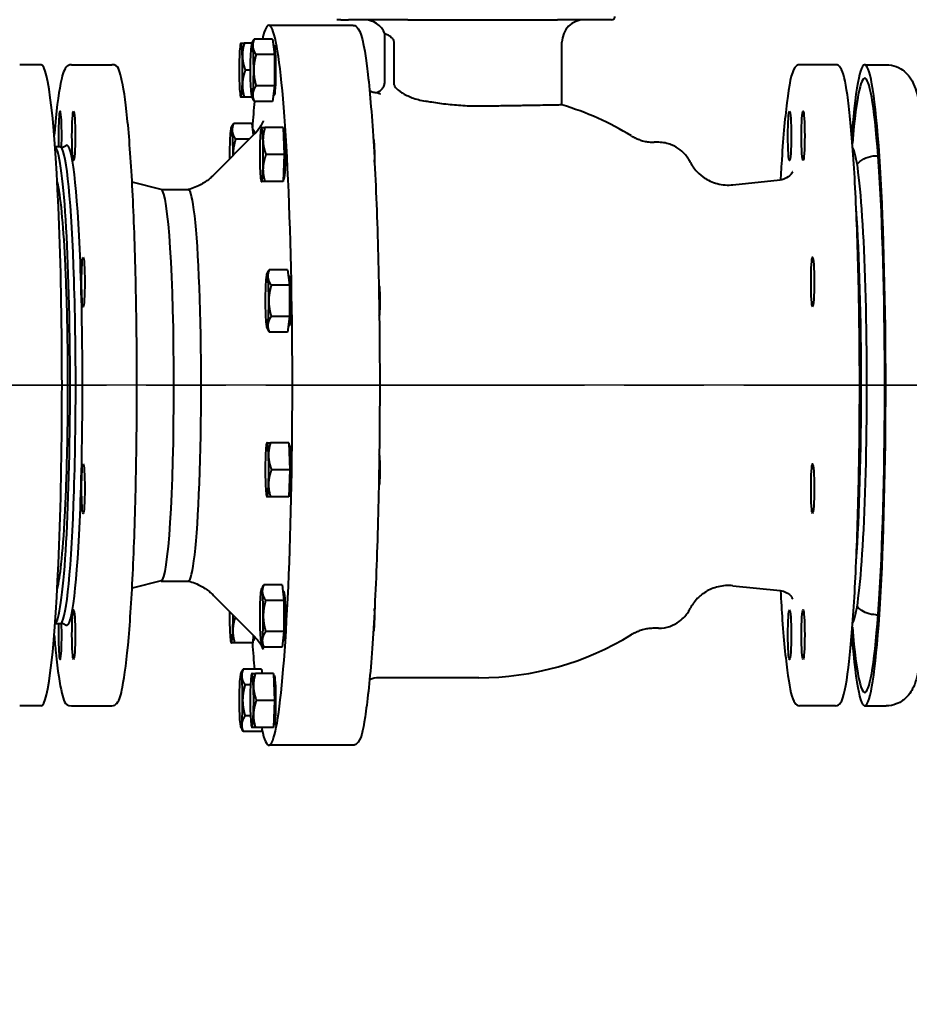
# Model space of a CAD drawing. Header units: millimetres. Extents: x 0 to 14850, y -38768 to 10500.
# Drawn here: x 1994.9 to 2390.4, y 8218.8 to 8656.9 of the extents above; entities that cross this region are included whole.
import ezdxf

# ---------------------------------------------------------------- set-up
doc = ezdxf.new("R2010")
doc.units = ezdxf.units.MM
doc.header["$LTSCALE"] = 25
doc.linetypes.add('CHAIN', pattern=[0.3543, 0.2362, -0.0295, 0.0591, -0.0295])
for name, color, linetype, lineweight in [('Centerline', 7, 'Continuous', 18), ('Dimension', 7, 'Continuous', 18), ('Visible', 7, 'Continuous', 25)]:
    doc.layers.add(name, color=color, linetype=linetype, lineweight=lineweight)
doc.styles.add('Title', font='arial.ttf')
doc.dimstyles.new('Default - Method 2b', dxfattribs={"dimscale": 25, "dimtxt": 3, "dimasz": 2.5, "dimexe": 3, "dimexo": 0.5, "dimgap": 0.7, "dimtad": 0, "dimtoh": 1, "dimdec": 1, "dimrnd": 1e-08, "dimtxsty": 'Title', "dimcen": 0.09, "dimdle": 10, "dimclrd": 256, "dimclre": 256, "dimclrt": 7, "dimadec": 0, "dimazin": 2, "dimtfac": 0.833333, "dimtdec": 1, "dimtmove": 0, "dimatfit": 3, "dimfxl": 1, "dimtolj": 1, "dimlwd": -1, "dimlwe": -1, "dimarcsym": 0})

# ---------------------------------------------------------------- blocks, each defined once
blk = doc.blocks.new('*D51')
at = {"layer": 'Defpoints', "color": 0, "transparency": 16777216}
for p in [(2775.74, 8574.43), (1707.69, 8231.93), (1707.69, 8048.98)]:
    blk.add_point(p, dxfattribs=at)
at = {"layer": 'Dimension', "transparency": 16777216}
for p, q in [((2775.74, 8561.93), (2775.74, 7973.98)), ((1707.69, 8219.43), (1707.69, 7973.98)), ((2713.24, 8048.98), (1770.19, 8048.98))]:
    blk.add_line(p, q, dxfattribs=at)
for points in [[(1770.19, 8059.39), (1770.19, 8038.56), (1707.69, 8048.98)], [(2713.24, 8059.39), (2713.24, 8038.56), (2775.74, 8048.98)]]:
    blk.add_solid(points, dxfattribs=at)
at = {"layer": 'Dimension', "color": 7, "transparency": 16777216, "insert": (1848.58, 8066.48), "char_height": 75, "attachment_point": 7, "style": 'Title'}
blk.add_mtext('\\A1;1068', dxfattribs=at)
blk = doc.blocks.new('*D69')
at = {"layer": 'Defpoints', "color": 0, "transparency": 16777216}
for p in [(2752.51, 8919.6), (1929.38, 8828.92), (1254.28, 8494.43), (3177.67, 8494.43)]:
    blk.add_point(p, dxfattribs=at)
at = {"layer": 'Dimension', "transparency": 16777216}
blk.add_arc((3177.67, 8494.43), 1292.33, 137.77074, 177.22878, dxfattribs=at)
for points in [[(2213.21, 9370.19), (2228.29, 9355.82), (2263.86, 9408.26)], [(1897.26, 8556.66), (1876.44, 8557.17), (1885.34, 8494.43)]]:
    blk.add_solid(points, dxfattribs=at)
at = {"layer": 'Dimension', "color": 7, "transparency": 16777216, "insert": (1878.85, 9136.91), "char_height": 75, "attachment_point": 7, "style": 'Title'}
blk.add_mtext('\\A1;45°', dxfattribs=at)
blk = doc.blocks.new('*D72')
at = {"layer": 'Defpoints', "color": 0, "transparency": 16777216}
for p in [(707.69, 9964.43), (1707.69, 9964.43), (2856.23, 8494.43)]:
    blk.add_point(p, dxfattribs=at)
at = {"layer": 'Dimension', "transparency": 16777216}
for p, q in [((1695.19, 9964.43), (632.69, 9964.43)), ((707.69, 9901.93), (707.69, 9355.26)), ((707.69, 8556.93), (707.69, 9103.6)), ((2843.73, 8494.43), (632.69, 8494.43))]:
    blk.add_line(p, q, dxfattribs=at)
for points in [[(697.28, 9901.93), (718.11, 9901.93), (707.69, 9964.43)], [(697.28, 8556.93), (718.11, 8556.93), (707.69, 8494.43)]]:
    blk.add_solid(points, dxfattribs=at)
at = {"layer": 'Dimension', "color": 7, "transparency": 16777216, "insert": (745.99, 9121.1), "char_height": 75, "attachment_point": 7, "rotation": 90, "style": 'Title'}
blk.add_mtext('\\A1;1470', dxfattribs=at)

msp = doc.modelspace()

# ---------------------------------------------------------------- linework, layer by layer
at = {"layer": 'Centerline', "linetype": 'CHAIN', "ltscale": 23.990969}
msp.add_line((1254.28, 8494.43), (2695.22, 8494.43), dxfattribs=at)
at = {"layer": 'Visible'}
for p, q in [((2137.61, 8656.93), (2135.86, 8656.93)), ((2137.61, 8656.93), (2141.1, 8656.93)), ((2167.45, 8656.93), (2141.1, 8656.93)), ((2167.45, 8656.93), (2233.93, 8656.93)), ((2258.03, 8656.93), (2233.93, 8656.93)), ((2143.06, 8654.43), (2105.64, 8654.43)), ((2107.3, 8648.35), (2099.19, 8648.35)), ((2107.3, 8648.35), (2108.08, 8641.42)), ((2157.22, 8629.42), (2157.22, 8650.69)), ((2093.12, 8646.41), (2093.16, 8646.49)), ((2098.07, 8646.49), (2094.73, 8646.49)), ((2098.03, 8646.41), (2098.64, 8647.49)), ((2107.62, 8645.49), (2108.1, 8645.49)), ((2161.16, 8646.93), (2161.16, 8628.56)), ((2235.94, 8619.05), (2235.94, 8646.93)), ((2108.08, 8641.42), (2099.97, 8641.42)), ((2108.08, 8641.42), (2108.08, 8627.56)), ((2004.36, 8636.93), (1994.88, 8636.93)), ((2017.83, 8636.93), (2035.79, 8636.93)), ((2357.6, 8636.93), (2341.63, 8636.93)), ((2370.57, 8636.93), (2380.05, 8636.93)), ((2097.33, 8634.49), (2095.18, 8634.49)), ((2108.08, 8627.56), (2099.97, 8627.56)), ((2108.08, 8627.56), (2107.3, 8620.63)), ((2093.12, 8622.57), (2093.16, 8622.49)), ((2098.07, 8622.49), (2094.73, 8622.49)), ((2098.03, 8622.57), (2098.64, 8621.49)), ((2107.62, 8623.49), (2108.1, 8623.49)), ((2107.3, 8620.63), (2099.19, 8620.63)), ((2088.87, 8608.88), (2089.48, 8609.96)), ((2098.14, 8610.82), (2090.02, 8610.82)), ((2098.14, 8610.82), (2098.73, 8605.58)), ((2102.28, 8608.88), (2102.32, 8608.96)), ((2112, 8608.96), (2103.89, 8608.96)), ((2112, 8608.96), (2112.46, 8596.96)), ((2081.03, 8587.81), (2099.32, 8606.17)), ((2098.46, 8607.96), (2098.93, 8607.96)), ((2112.04, 8607.96), (2112.35, 8607.96)), ((2012.84, 8600.43), (2010.59, 8600.43)), ((2013.53, 8599.91), (2015.57, 8601.09)), ((2097.05, 8603.89), (2090.81, 8603.89)), ((2152.29, 8603.72), (2152.06, 8603.96)), ((2278.93, 8602.43), (2276.98, 8602.43)), ((2112.46, 8596.96), (2104.34, 8596.96)), ((2112.46, 8596.96), (2112, 8584.96)), ((2375.56, 8596.43), (2376.51, 8596.43)), ((2057.84, 8581.42), (2044.84, 8584.68)), ((2102.28, 8585.04), (2102.32, 8584.96)), ((2112, 8584.96), (2103.89, 8584.96)), ((2112.04, 8585.96), (2112.35, 8585.96)), ((2311.99, 8583.53), (2332.93, 8585.69)), ((2057.79, 8581.43), (2069.84, 8581.43)), ((2104.73, 8543.88), (2105.35, 8544.96)), ((2114, 8545.82), (2105.89, 8545.82)), ((2114, 8545.82), (2114.79, 8538.89)), ((2114.33, 8542.96), (2114.8, 8542.96)), ((2114.79, 8538.89), (2106.68, 8538.89)), ((2114.79, 8538.89), (2114.79, 8525.03)), ((2154.75, 8538.72), (2154.51, 8538.95)), ((2114.79, 8525.03), (2106.68, 8525.03)), ((2114.79, 8525.03), (2114, 8518.1)), ((2114.33, 8520.96), (2114.8, 8520.96)), ((2154.75, 8525.2), (2154.73, 8525.19)), ((2104.73, 8520.04), (2105.35, 8518.96)), ((2114, 8518.1), (2105.89, 8518.1)), ((2104.73, 8468.83), (2104.78, 8468.9)), ((2114.46, 8468.9), (2106.35, 8468.9)), ((2114.46, 8468.9), (2114.91, 8456.9)), ((2114.49, 8467.9), (2114.8, 8467.9)), ((2154.75, 8463.66), (2154.73, 8463.68)), ((2114.91, 8456.9), (2106.8, 8456.9)), ((2114.91, 8456.9), (2114.46, 8444.9)), ((2154.75, 8450.14), (2154.51, 8449.91)), ((2104.73, 8444.98), (2104.78, 8444.9)), ((2114.46, 8444.9), (2106.35, 8444.9)), ((2114.49, 8445.9), (2114.8, 8445.9)), ((2057.84, 8407.44), (2044.84, 8404.19)), ((2057.79, 8407.43), (2069.84, 8407.43)), ((2102.28, 8403.82), (2102.9, 8404.9)), ((2111.55, 8405.76), (2103.44, 8405.76)), ((2111.55, 8405.76), (2112.33, 8398.83)), ((2111.87, 8402.9), (2112.35, 8402.9)), ((2311.99, 8405.33), (2332.93, 8403.17)), ((2081.03, 8401.06), (2099.32, 8382.7)), ((2112.33, 8398.83), (2104.22, 8398.83)), ((2112.33, 8398.83), (2112.33, 8384.97)), ((2375.56, 8392.43), (2376.51, 8392.43)), ((2012.84, 8388.43), (2010.59, 8388.43)), ((2013.53, 8388.96), (2015.57, 8387.78)), ((2152.29, 8385.14), (2152.06, 8384.91)), ((2278.93, 8386.43), (2276.98, 8386.43)), ((2098.72, 8383.3), (2098.59, 8379.9)), ((2098.63, 8380.9), (2098.93, 8380.9)), ((2112.33, 8384.97), (2104.22, 8384.97)), ((2112.33, 8384.97), (2111.55, 8378.05)), ((2111.87, 8380.9), (2112.35, 8380.9)), ((2088.87, 8379.98), (2088.91, 8379.9)), ((2098.59, 8379.9), (2090.48, 8379.9)), ((2102.28, 8379.98), (2102.9, 8378.9)), ((2111.55, 8378.05), (2103.44, 8378.05)), ((2102.39, 8368.23), (2094.28, 8368.23)), ((2102.39, 8368.23), (2102.6, 8366.37)), ((2093.12, 8366.3), (2093.73, 8367.37)), ((2098.03, 8366.3), (2098.07, 8366.37)), ((2107.75, 8366.37), (2099.64, 8366.37)), ((2107.75, 8366.37), (2108.2, 8354.37)), ((2107.79, 8365.37), (2108.1, 8365.37)), ((2198.94, 8364.43), (2154.54, 8364.43)), ((2097.48, 8361.3), (2095.06, 8361.3)), ((2108.2, 8354.37), (2100.09, 8354.37)), ((2108.2, 8354.37), (2107.75, 8342.37)), ((2004.36, 8351.93), (1994.88, 8351.93)), ((2017.83, 8351.93), (2035.79, 8351.93)), ((2357.6, 8351.93), (2341.63, 8351.93)), ((2370.57, 8351.93), (2380.05, 8351.93)), ((2097.48, 8347.44), (2095.06, 8347.44)), ((2093.12, 8342.45), (2093.73, 8341.37)), ((2098.03, 8342.45), (2098.07, 8342.37)), ((2107.75, 8342.37), (2099.64, 8342.37)), ((2102.6, 8342.37), (2102.39, 8340.52)), ((2107.79, 8343.37), (2108.1, 8343.37)), ((2102.39, 8340.52), (2094.28, 8340.52)), ((2143.06, 8334.43), (2105.64, 8334.43))]:
    msp.add_line(p, q, dxfattribs=at)
for centre, radius, start, end in [((2147.94, 8646.93), 10, 22.0146, 90), ((2245.94, 8646.93), 10, 90, 180), ((2258.03, 8658.43), 1.5, 270, 0), ((2198.94, 8494.43), 130, 58.5009, 73.4622), ((2198.94, 8494.43), 130, 270, 301.4991)]:
    msp.add_arc(centre, radius, start, end, dxfattribs=at)
for centre, major_axis, start_param, end_param in [((2105.64, 8494.43), (0, -160), 5.980584, 9.701439), ((2370.57, 8494.43), (0, 142.5), 2.468271, 6.956507), ((2093.21, 8634.49), (0, 12), 0, 1.047198), ((2093.21, 8634.49), (0, 12), 5.235988, 6.283185), ((2098.12, 8634.49), (0, -12), 3.665191, 4.712389), ((2098.12, 8634.49), (0, 12), 5.759587, 6.806784), ((2098.12, 8634.49), (0, 12), 4.712389, 5.759587), ((2108.1, 8634.49), (0, 11), 3.141593, 6.283185), ((2370.57, 8494.43), (0, 136.5), 2.477853, 6.946925), ((2093.21, 8634.49), (0, -12), 4.18879, 5.235988), ((2093.21, 8634.49), (0, 12), 4.18879, 5.235988), ((2004.36, 8494.43), (0, -142.5), 0, 3.141593), ((2098.12, 8634.49), (0, -12), 4.712389, 5.759587), ((2098.12, 8634.49), (0, 12), 3.665191, 4.712389), ((2093.21, 8634.49), (0, -12), 5.235988, 6.283185), ((2093.21, 8634.49), (0, -12), 0, 1.047198), ((2098.12, 8634.49), (0, -12), 5.759587, 6.806784), ((2105.64, 8494.43), (0, -160), 3.803587, 3.913929), ((2012.83, 8605.3), (0, 11), 4.210615, 8.312168), ((2088.95, 8596.96), (0, 12), 5.759587, 6.806784), ((2102.37, 8596.96), (0, 12), 0, 1.047198), ((2102.37, 8596.96), (0, 12), 5.235988, 6.283185), ((2088.95, 8596.96), (0, -12), 3.665191, 4.712389), ((2088.95, 8596.96), (0, 12), 4.712389, 5.759587), ((2098.93, 8596.96), (0, 11), 5.705826, 6.283185), ((2112.35, 8596.96), (0, 11), 3.141593, 6.283185), ((2010.35, 8494.43), (0, -106), 0.035727, 3.105865), ((2012.84, 8494.43), (0, -106), 0, 3.141593), ((2015.83, 8494.43), (0, -106.73), 6.245328, 9.462635), ((2102.37, 8596.96), (0, -12), 4.18879, 5.235988), ((2102.37, 8596.96), (0, 12), 4.18879, 5.235988), ((2152.26, 8596.96), (0, 6.77), 4.20041, 6.217589), ((2364.58, 8494.43), (0, 106), 3.233177, 6.191601), ((2088.95, 8596.96), (0, -12), 4.712389, 4.877869), ((2088.95, 8596.96), (0, 12), 4.678112, 4.712389), ((2102.37, 8596.96), (0, -12), 5.235988, 6.283185), ((2102.37, 8596.96), (0, -12), 0, 1.047198), ((2057.74, 8494.43), (0, 87), 3.157982, 6.266796), ((2069.84, 8494.43), (0, -87), 0, 3.141593), ((2362.09, 8494.43), (0, -106), 0.743565, 2.398028), ((2362.09, 8494.43), (0, 105), 3.924418, 5.50036), ((2104.82, 8531.96), (0, 12), 5.759587, 6.806784), ((2114.8, 8531.96), (0, 11), 3.141593, 6.283185), ((2104.82, 8531.96), (0, -12), 3.665191, 4.712389), ((2104.82, 8531.96), (0, 12), 4.712389, 5.759587), ((2154.72, 8531.96), (0, -6.77), 0.065596, 3.075996), ((2104.82, 8531.96), (0, -12), 4.712389, 5.759587), ((2104.82, 8531.96), (0, 12), 3.665191, 4.712389), ((2104.82, 8531.96), (0, -12), 5.759587, 6.806784), ((2104.82, 8456.9), (0, 12), 0, 1.047198), ((2104.82, 8456.9), (0, 12), 5.235988, 6.283185), ((2114.8, 8456.9), (0, 11), 3.141593, 6.283185), ((2104.82, 8456.9), (0, -12), 4.18879, 5.235988), ((2104.82, 8456.9), (0, 12), 4.18879, 5.235988), ((2154.72, 8456.9), (0, -6.77), 0.065596, 3.075996), ((2104.82, 8456.9), (0, -12), 5.235988, 6.283185), ((2104.82, 8456.9), (0, -12), 0, 1.047198), ((2102.37, 8391.9), (0, 12), 5.759587, 6.806784), ((2112.35, 8391.9), (0, 11), 3.141593, 6.283185), ((2102.37, 8391.9), (0, -12), 3.665191, 4.712389), ((2102.37, 8391.9), (0, 12), 4.712389, 5.759587), ((2088.95, 8391.9), (0, -12), 4.546909, 5.235988), ((2152.26, 8391.9), (0, -6.77), 0.065596, 2.082775), ((2088.95, 8391.9), (0, 12), 4.18879, 4.746666), ((2102.37, 8391.9), (0, -12), 4.712389, 5.759587), ((2102.37, 8391.9), (0, 12), 3.665191, 4.712389), ((2012.83, 8383.57), (0, -11), 4.254203, 8.355756), ((2088.95, 8391.9), (0, -12), 5.235988, 6.283185), ((2088.95, 8391.9), (0, -12), 0, 1.047198), ((2098.93, 8391.9), (0, -11), 0, 0.57736), ((2102.37, 8391.9), (0, -12), 5.759587, 6.806784), ((2105.64, 8494.43), (0, -160), 5.51018, 5.621191), ((2093.21, 8354.37), (0, -12), 3.665191, 4.712389), ((2093.21, 8354.37), (0, 12), 5.759587, 6.806784), ((2093.21, 8354.37), (0, 12), 4.712389, 5.759587), ((2098.12, 8354.37), (0, 12), 0, 1.047198), ((2098.12, 8354.37), (0, 12), 5.235988, 6.283185), ((2108.1, 8354.37), (0, 11), 3.141593, 6.283185), ((2098.12, 8354.37), (0, -12), 4.18879, 5.235988), ((2098.12, 8354.37), (0, 12), 4.18879, 5.235988), ((2093.21, 8354.37), (0, -12), 4.712389, 5.759587), ((2093.21, 8354.37), (0, 12), 3.665191, 4.712389), ((2098.12, 8354.37), (0, -12), 5.235988, 6.283185), ((2098.12, 8354.37), (0, -12), 0, 1.047198), ((2093.21, 8354.37), (0, -12), 5.759587, 6.806784)]:
    msp.add_ellipse(centre, major_axis=major_axis, ratio=0.065414, start_param=start_param, end_param=end_param, dxfattribs=at)
for centre, major_axis in [((2018.84, 8605.3), (0, 11)), ((2337.13, 8605.3), (0, 11)), ((2343.14, 8605.3), (0, -11)), ((2023.09, 8540.35), (0, 11)), ((2347.39, 8540.35), (0, -11)), ((2023.09, 8448.51), (0, 11)), ((2347.39, 8448.51), (0, -11)), ((2018.84, 8383.57), (0, -11)), ((2337.13, 8383.57), (0, 11)), ((2343.14, 8383.57), (0, -11))]:
    msp.add_ellipse(centre, major_axis=major_axis, ratio=0.065414, dxfattribs=at)
for points, knots in [([(2143.06, 8654.43), (2144.19, 8654.43), (2144.9, 8653.66), (2147.3, 8649.92), (2148.41, 8643.35), (2150.63, 8624.09), (2151.52, 8613.25), (2153.01, 8587.95), (2153.62, 8573.51), (2154.5, 8542.45), (2154.78, 8525.85), (2154.99, 8492.13), (2154.91, 8475.02), (2154.41, 8442.04), (2153.98, 8426.17), (2152.83, 8397.26), (2152.1, 8384.23), (2150.4, 8362.3), (2149.44, 8353.42), (2147.33, 8340.55), (2146.85, 8336.89), (2144.2, 8334.7), (2143.66, 8334.43), (2143.06, 8334.43)], [1.570796, 1.570796, 1.570796, 1.570796, 1.6724, 1.6724, 2.085928, 2.085928, 2.408725, 2.408725, 2.729412, 2.729412, 3.049709, 3.049709, 3.36991, 3.36991, 3.690135, 3.690135, 4.010536, 4.010536, 4.331676, 4.331676, 4.658385, 4.658385, 4.712389, 4.712389, 4.712389, 4.712389]), ([(2157.22, 8650.69), (2157.22, 8650.72), (2157.24, 8650.74), (2157.42, 8650.72), (2157.66, 8650.64), (2158.39, 8650.3), (2158.87, 8650.04), (2159.84, 8649.34), (2160.34, 8648.89), (2160.81, 8648.19), (2160.94, 8647.96), (2161.08, 8647.55), (2161.12, 8647.38), (2161.16, 8647.11), (2161.16, 8647.02), (2161.16, 8646.93)], [3.831102, 3.831102, 3.831102, 3.831102, 4.086148, 4.086148, 4.614397, 4.614397, 5.186441, 5.186441, 5.814482, 5.814482, 6.038344, 6.038344, 6.170665, 6.170665, 6.234872, 6.234872, 6.234872, 6.234872]), ([(2017.83, 8636.93), (2016.81, 8636.93), (2016.05, 8636.34), (2014.23, 8634.2), (2013.76, 8632.04), (2012.04, 8623.56), (2011.1, 8616.1), (2010.25, 8606.16), (2010.22, 8605.85), (2010.2, 8605.53)], [4.712389, 4.712389, 4.712389, 4.712389, 4.7891016, 4.7891016, 5.0239375, 5.0239375, 5.3621125, 5.3621125, 5.3731517, 5.3731517, 5.3731517, 5.3731517]), ([(2035.79, 8351.93), (2036.81, 8351.93), (2037.57, 8352.52), (2039.39, 8354.66), (2039.86, 8356.82), (2041.58, 8365.3), (2042.51, 8372.77), (2044.13, 8391.55), (2044.82, 8402.65), (2045.93, 8427.56), (2046.36, 8441.35), (2046.9, 8470.25), (2047.01, 8485.35), (2046.93, 8515.36), (2046.73, 8530.25), (2046.04, 8558.34), (2045.54, 8571.53), (2044.3, 8594.87), (2043.55, 8605.02), (2041.88, 8621.32), (2040.96, 8627.41), (2039.18, 8634.21), (2039.02, 8636.93), (2035.79, 8636.93)], [1.570796, 1.570796, 1.570796, 1.570796, 1.647509, 1.647509, 1.882345, 1.882345, 2.22052, 2.22052, 2.542666, 2.542666, 2.863355, 2.863355, 3.183713, 3.183713, 3.504011, 3.504011, 3.824419, 3.824419, 4.145299, 4.145299, 4.468488, 4.468488, 4.712389, 4.712389, 4.712389, 4.712389]), ([(2341.63, 8636.93), (2340.63, 8636.93), (2339.96, 8636.27), (2337.82, 8633.19), (2336.97, 8628.22), (2335.03, 8612.89), (2334.21, 8603.68), (2333.37, 8590.46), (2333.24, 8588.12), (2333.1, 8585.71)], [4.712389, 4.712389, 4.712389, 4.712389, 4.8063455, 4.8063455, 5.1887323, 5.1887323, 5.5126834, 5.5126834, 5.5798276, 5.5798276, 5.5798276, 5.5798276]), ([(2357.6, 8351.93), (2358.61, 8351.93), (2359.28, 8352.59), (2361.41, 8355.67), (2362.26, 8360.64), (2364.21, 8375.97), (2365.02, 8385.19), (2366.4, 8406.97), (2366.98, 8419.51), (2367.83, 8446.68), (2368.12, 8461.3), (2368.37, 8491.18), (2368.34, 8506.43), (2367.97, 8536), (2367.63, 8550.33), (2366.66, 8576.62), (2366.04, 8588.57), (2364.58, 8608.93), (2363.74, 8617.32), (2361.9, 8629.79), (2361.15, 8633.6), (2359.26, 8636.29), (2358.59, 8636.93), (2357.6, 8636.93)], [1.570796, 1.570796, 1.570796, 1.570796, 1.664753, 1.664753, 2.04714, 2.04714, 2.371091, 2.371091, 2.691971, 2.691971, 3.01233, 3.01233, 3.332561, 3.332561, 3.652804, 3.652804, 3.973216, 3.973216, 4.29432, 4.29432, 4.620089, 4.620089, 4.712389, 4.712389, 4.712389, 4.712389]), ([(2380.05, 8636.93), (2381.67, 8636.93), (2383.27, 8636.6), (2386.06, 8635.52), (2387.2, 8634.77), (2389.2, 8633.14), (2389.92, 8632.28), (2391.4, 8630.27), (2391.88, 8629.27), (2393.57, 8625.44), (2394.05, 8623.06), (2396.02, 8612.66), (2397.09, 8602.1), (2398.68, 8578.18), (2399.25, 8566.37), (2400.09, 8540.83), (2400.37, 8527.16), (2400.63, 8499.2), (2400.62, 8484.93), (2400.29, 8457.19), (2399.98, 8443.72), (2399.09, 8418.87), (2398.51, 8407.51), (2397.12, 8387.86), (2396.31, 8379.67), (2394.85, 8369.75), (2394.3, 8366.79), (2393.07, 8362.43), (2392.63, 8360.91), (2390.97, 8357.99), (2390.35, 8357.02), (2388.25, 8354.85), (2386.79, 8353.62), (2383.24, 8352.26), (2381.66, 8351.93), (2380.05, 8351.93)], [1.518127, 1.518127, 1.518127, 1.518127, 1.543421, 1.543421, 1.571312, 1.571312, 1.606937, 1.606937, 1.6657, 1.6657, 1.851163, 1.851163, 2.294211, 2.294211, 2.622617, 2.622617, 2.945843, 2.945843, 3.267859, 3.267859, 3.589933, 3.589933, 3.91342, 3.91342, 4.242842, 4.242842, 4.431213, 4.431213, 4.545466, 4.545466, 4.592273, 4.592273, 4.634642, 4.634642, 4.65972, 4.65972, 4.65972, 4.65972]), ([(2153.22, 8624.53), (2153.44, 8624.57), (2153.68, 8624.64), (2154.22, 8624.83), (2154.52, 8624.97), (2155.2, 8625.38), (2155.56, 8625.68), (2156.23, 8626.4), (2156.53, 8626.84), (2156.97, 8627.8), (2157.12, 8628.32), (2157.2, 8629.03), (2157.21, 8629.22), (2157.21, 8629.41)], [0.0058543, 0.0058543, 0.0058543, 0.0058543, 0.0857053, 0.0857053, 0.1879889, 0.1879889, 0.328279, 0.328279, 0.486173, 0.486173, 0.6458665, 0.6458665, 0.7030524, 0.7030524, 0.7030524, 0.7030524]), ([(2161.16, 8628.56), (2161.16, 8628.48), (2161.17, 8628.41), (2161.18, 8628.34), (2161.19, 8628.23), (2161.22, 8628.14), (2161.25, 8628.05), (2161.3, 8627.87), (2161.38, 8627.7), (2161.47, 8627.55), (2161.52, 8627.45), (2161.58, 8627.36), (2161.65, 8627.26), (2161.83, 8626.99), (2162.06, 8626.71), (2162.34, 8626.42), (2162.75, 8626), (2163.29, 8625.53), (2163.98, 8625.04), (2164.17, 8624.91), (2164.36, 8624.77), (2164.56, 8624.64), (2164.81, 8624.48), (2165.08, 8624.31), (2165.36, 8624.15), (2165.69, 8623.95), (2166.04, 8623.76), (2166.39, 8623.58), (2166.58, 8623.48), (2166.77, 8623.39), (2166.96, 8623.3), (2167.71, 8622.93), (2168.5, 8622.59), (2169.33, 8622.28), (2171.09, 8621.63), (2173.03, 8621.1), (2175.14, 8620.72)], [0, 0, 0, 0, 0.022735, 0.022735, 0.022735, 0.056178, 0.056178, 0.056178, 0.123586, 0.123586, 0.123586, 0.164968, 0.164968, 0.164968, 0.280361, 0.280361, 0.280361, 0.452359, 0.452359, 0.452359, 0.497488, 0.497488, 0.497488, 0.553168, 0.553168, 0.553168, 0.618151, 0.618151, 0.618151, 0.652402, 0.652402, 0.652402, 0.785691, 0.785691, 0.785691, 1.064667, 1.064667, 1.064667, 1.064667]), ([(2150.41, 8625.39), (2150.75, 8625.22), (2151.13, 8625.06), (2152.08, 8624.74), (2152.68, 8624.6), (2153.3, 8624.51)], [4.68013867, 4.68013867, 4.68013867, 4.68013867, 4.69028383, 4.69028383, 4.70374301, 4.70374301, 4.70374301, 4.70374301]), ([(2155.31, 8623.89), (2155.31, 8623.89), (2155.3, 8623.89), (2155.3, 8623.89), (2155.21, 8623.92), (2155.13, 8623.95), (2155.05, 8623.97), (2154.81, 8624.05), (2154.6, 8624.12), (2154.41, 8624.19), (2154.2, 8624.26), (2154.01, 8624.32), (2153.85, 8624.37), (2153.82, 8624.38), (2153.79, 8624.39), (2153.77, 8624.4), (2153.62, 8624.44), (2153.5, 8624.48), (2153.4, 8624.5), (2153.37, 8624.5), (2153.33, 8624.51), (2153.3, 8624.51)], [-0.0064, -0.0064, -0.0064, -0.0064, 0, 0, 0, 0.092512, 0.092512, 0.092512, 0.357836, 0.357836, 0.357836, 0.649, 0.649, 0.649, 0.701693, 0.701693, 0.701693, 0.977222, 0.977222, 0.977222, 1.081584, 1.081584, 1.081584, 1.081584]), ([(2201.49, 8618.46), (2200.82, 8618.45), (2200.16, 8618.44), (2197.04, 8618.44), (2194.48, 8618.52), (2189.38, 8618.83), (2186.83, 8619.06), (2181.91, 8619.63), (2179.53, 8619.98), (2176.57, 8620.47), (2175.84, 8620.59), (2175.14, 8620.72)], [-12.030169, -12.030169, -12.030169, -12.030169, -11.831688, -11.831688, -11.092097, -11.092097, -10.352506, -10.352506, -9.612916, -9.612916, -9.362657, -9.362657, -9.362657, -9.362657]), ([(2235.94, 8619.05), (2235.94, 8619.05), (2235.84, 8619.05), (2235.3, 8619.04), (2234.71, 8619.02), (2233.04, 8618.99), (2231.95, 8618.97), (2229.37, 8618.93), (2227.88, 8618.9), (2224.65, 8618.84), (2222.81, 8618.81), (2218.74, 8618.74), (2216.53, 8618.71), (2211.86, 8618.63), (2209.41, 8618.59), (2205.12, 8618.52), (2203.29, 8618.49), (2201.49, 8618.46)], [6.129234, 6.129234, 6.129234, 6.129234, 6.611227, 6.611227, 7.345761, 7.345761, 8.080295, 8.080295, 8.814829, 8.814829, 9.549468, 9.549468, 10.284108, 10.284108, 11.018747, 11.018747, 11.555001, 11.555001, 11.555001, 11.555001]), ([(2103.08, 8611.91), (2103.08, 8611.91), (2103.07, 8611.88), (2103, 8611.68), (2102.91, 8611.41), (2102.54, 8610.61), (2102.35, 8610.22), (2101.61, 8608.95), (2100.96, 8607.91), (2099.56, 8606.42), (2099.44, 8606.29), (2099.32, 8606.17)], [7.6439431, 7.6439431, 7.6439431, 7.6439431, 7.667487, 7.667487, 7.7132041, 7.7132041, 7.7419476, 7.7419476, 7.7846293, 7.7846293, 7.78838, 7.78838, 7.78838, 7.78838]), ([(2266.86, 8605.28), (2267.35, 8604.98), (2267.87, 8604.69), (2269.01, 8604.13), (2269.63, 8603.86), (2270.93, 8603.38), (2271.63, 8603.17), (2273.08, 8602.81), (2273.84, 8602.67), (2275.39, 8602.48), (2276.18, 8602.43), (2276.98, 8602.43)], [4.67232603, 4.67232603, 4.67232603, 4.67232603, 4.68033862, 4.68033862, 4.68835121, 4.68835121, 4.6963638, 4.6963638, 4.70437639, 4.70437639, 4.71238898, 4.71238898, 4.71238898, 4.71238898]), ([(2293.07, 8593.47), (2292.84, 8593.94), (2292.56, 8594.44), (2291.84, 8595.57), (2291.41, 8596.19), (2290.23, 8597.57), (2289.49, 8598.33), (2287.48, 8599.91), (2286.18, 8600.73), (2282.93, 8602), (2280.98, 8602.42), (2278.97, 8602.43), (2278.95, 8602.43), (2278.93, 8602.43)], [4.5845011, 4.5845011, 4.5845011, 4.5845011, 4.6100787, 4.6100787, 4.6356562, 4.6356562, 4.6612338, 4.6612338, 4.6868114, 4.6868114, 4.7121276, 4.7121276, 4.712389, 4.712389, 4.712389, 4.712389]), ([(2367.17, 8592.79), (2367.86, 8593.51), (2368.78, 8594.33), (2371.28, 8595.68), (2372.76, 8596.2), (2374.77, 8596.41), (2375.17, 8596.43), (2375.56, 8596.43)], [7.73245224, 7.73245224, 7.73245224, 7.73245224, 7.76611872, 7.76611872, 7.79449708, 7.79449708, 7.80131258, 7.80131258, 7.80131258, 7.80131258]), ([(2293.07, 8593.47), (2293.27, 8593.09), (2293.53, 8592.61), (2294.29, 8591.44), (2294.78, 8590.74), (2296.25, 8589.07), (2297.23, 8588.1), (2300.04, 8586.07), (2301.9, 8585.02), (2306.31, 8583.66), (2308.75, 8583.33), (2311.42, 8583.48), (2311.71, 8583.51), (2311.99, 8583.53)], [4.5845011, 4.5845011, 4.5845011, 4.5845011, 4.6114263, 4.6114263, 4.6383515, 4.6383515, 4.6652767, 4.6652767, 4.6922019, 4.6922019, 4.7162195, 4.7162195, 4.7191271, 4.7191271, 4.7191271, 4.7191271]), ([(2081.03, 8587.81), (2080.61, 8587.39), (2080.15, 8586.95), (2079.09, 8586.04), (2078.49, 8585.58), (2077.17, 8584.64), (2076.43, 8584.18), (2074.79, 8583.27), (2073.89, 8582.84), (2071.94, 8582.06), (2070.9, 8581.71), (2069.8, 8581.43)], [1.5051947, 1.5051947, 1.5051947, 1.5051947, 1.51503715, 1.51503715, 1.5248796, 1.5248796, 1.53472205, 1.53472205, 1.5445645, 1.5445645, 1.55427092, 1.55427092, 1.55427092, 1.55427092]), ([(2338.53, 8589.38), (2338.53, 8589.38), (2338.5, 8589.28), (2338.24, 8588.84), (2338.09, 8588.59), (2337.47, 8587.83), (2336.9, 8587.21), (2335.09, 8586.19), (2334.07, 8585.81), (2332.93, 8585.69)], [7.6916128, 7.6916128, 7.6916128, 7.6916128, 7.7419268, 7.7419268, 7.7743896, 7.7743896, 7.8172857, 7.8172857, 7.8472435, 7.8472435, 7.8472435, 7.8472435]), ([(2011.55, 8403.73), (2012.32, 8406.83), (2012.84, 8410.39), (2013.98, 8420.78), (2014.53, 8428.08), (2015.39, 8444.42), (2015.72, 8453.27), (2016.17, 8471.97), (2016.3, 8481.81), (2016.34, 8501.55), (2016.25, 8511.45), (2015.88, 8530.37), (2015.59, 8539.38), (2014.84, 8555.69), (2014.37, 8562.96), (2013.26, 8575.32), (2012.66, 8580.17), (2011.72, 8584.42), (2011.64, 8584.78), (2011.55, 8585.14)], [0.833843, 0.833843, 0.833843, 0.833843, 1.113671, 1.113671, 1.467899, 1.467899, 1.795393, 1.795393, 2.118805, 2.118805, 2.44133, 2.44133, 2.764436, 2.764436, 3.090606, 3.090606, 3.431422, 3.431422, 3.463533, 3.463533, 3.463533, 3.463533]), ([(2069.8, 8407.43), (2070.9, 8407.15), (2071.94, 8406.81), (2073.89, 8406.03), (2074.79, 8405.59), (2076.43, 8404.69), (2077.17, 8404.22), (2078.49, 8403.29), (2079.09, 8402.82), (2080.15, 8401.92), (2080.61, 8401.48), (2081.03, 8401.06)], [4.72891439, 4.72891439, 4.72891439, 4.72891439, 4.73862081, 4.73862081, 4.74846326, 4.74846326, 4.75830571, 4.75830571, 4.76814815, 4.76814815, 4.7779906, 4.7779906, 4.7779906, 4.7779906]), ([(2311.99, 8405.33), (2309.79, 8405.56), (2307.47, 8405.38), (2303.29, 8404.38), (2301.45, 8403.55), (2298.33, 8401.68), (2297.14, 8400.64), (2295.35, 8398.83), (2294.74, 8398.05), (2293.82, 8396.73), (2293.51, 8396.2), (2293.2, 8395.63), (2293.13, 8395.51), (2293.07, 8395.39)], [1.5640582, 1.5640582, 1.5640582, 1.5640582, 1.5865401, 1.5865401, 1.6099011, 1.6099011, 1.6368263, 1.6368263, 1.6637515, 1.6637515, 1.6906767, 1.6906767, 1.6986842, 1.6986842, 1.6986842, 1.6986842]), ([(2332.93, 8403.17), (2333.98, 8403.06), (2334.93, 8402.73), (2336.44, 8401.94), (2336.98, 8401.48), (2337.82, 8400.66), (2338.06, 8400.3), (2338.47, 8399.67), (2338.52, 8399.51), (2338.53, 8399.49), (2338.53, 8399.48), (2338.53, 8399.48)], [4.7191271, 4.7191271, 4.7191271, 4.7191271, 4.7468018, 4.7468018, 4.7769347, 4.7769347, 4.8134772, 4.8134772, 4.8697562, 4.8697562, 4.8747578, 4.8747578, 4.8747578, 4.8747578]), ([(2333.1, 8403.15), (2333.36, 8398.55), (2333.63, 8394.19), (2334.66, 8379.93), (2335.49, 8371.55), (2337.33, 8359.08), (2338.08, 8355.26), (2339.98, 8352.57), (2340.64, 8351.93), (2341.63, 8351.93)], [6.986543, 6.986543, 6.986543, 6.986543, 7.1148088, 7.1148088, 7.4359126, 7.4359126, 7.7616816, 7.7616816, 7.8539816, 7.8539816, 7.8539816, 7.8539816]), ([(2278.93, 8386.43), (2280.69, 8386.43), (2282.44, 8386.76), (2285.59, 8387.84), (2286.94, 8388.61), (2289.09, 8390.17), (2289.9, 8390.95), (2291.17, 8392.37), (2291.64, 8393.01), (2292.41, 8394.17), (2292.71, 8394.69), (2293, 8395.25), (2293.04, 8395.32), (2293.07, 8395.39)], [1.5707963, 1.5707963, 1.5707963, 1.5707963, 1.5932969, 1.5932969, 1.6180128, 1.6180128, 1.6435904, 1.6435904, 1.669168, 1.669168, 1.6947456, 1.6947456, 1.6986842, 1.6986842, 1.6986842, 1.6986842]), ([(2375.56, 8392.43), (2374.19, 8392.43), (2372.83, 8392.7), (2370.42, 8393.57), (2369.41, 8394.18), (2368.03, 8395.22), (2367.56, 8395.66), (2367.17, 8396.08)], [4.65971992, 4.65971992, 4.65971992, 4.65971992, 4.68332823, 4.68332823, 4.70926811, 4.70926811, 4.72858026, 4.72858026, 4.72858026, 4.72858026]), ([(2276.98, 8386.43), (2276.18, 8386.43), (2275.39, 8386.38), (2273.84, 8386.19), (2273.08, 8386.05), (2271.63, 8385.7), (2270.93, 8385.48), (2269.63, 8385), (2269.01, 8384.74), (2267.87, 8384.18), (2267.35, 8383.88), (2266.86, 8383.59)], [1.57079633, 1.57079633, 1.57079633, 1.57079633, 1.57880892, 1.57880892, 1.58682151, 1.58682151, 1.5948341, 1.5948341, 1.60284669, 1.60284669, 1.61085928, 1.61085928, 1.61085928, 1.61085928]), ([(2010.2, 8383.34), (2010.42, 8380.63), (2010.66, 8378.09), (2011.74, 8367.54), (2012.66, 8361.46), (2014.44, 8354.66), (2014.6, 8351.93), (2017.83, 8351.93)], [7.1932189, 7.1932189, 7.1932189, 7.1932189, 7.2868919, 7.2868919, 7.6100808, 7.6100808, 7.8539816, 7.8539816, 7.8539816, 7.8539816]), ([(2099.32, 8382.7), (2100.36, 8381.65), (2101.01, 8380.77), (2102.05, 8379.23), (2102.36, 8378.61), (2102.89, 8377.51), (2103, 8377.18), (2103.08, 8376.98), (2103.08, 8376.95), (2103.08, 8376.95)], [4.7779906, 4.7779906, 4.7779906, 4.7779906, 4.8093323, 4.8093323, 4.8467354, 4.8467354, 4.9003935, 4.9003935, 4.9224275, 4.9224275, 4.9224275, 4.9224275]), ([(2154.54, 8364.43), (2153.14, 8364.43), (2151.77, 8364.09), (2150.62, 8363.57), (2150.51, 8363.52), (2150.41, 8363.47)], [1.57079633, 1.57079633, 1.57079633, 1.57079633, 1.59998892, 1.59998892, 1.60304664, 1.60304664, 1.60304664, 1.60304664])]:
    msp.add_open_spline(points, degree=3, knots=knots, dxfattribs=at)
for points, weights in [([(2099.19, 8648.35), (2098.33, 8646.49), (2098.51, 8644.88)], [1, 1.0379548493, 1]), ([(2098.64, 8647.49), (2098.88, 8647.91), (2099.19, 8648.35)], [1.01348247258, 1.00876566482, 1]), ([(2093.16, 8646.49), (2093.16, 8646.49), (2093.21, 8646.49)], [1.01243369194, 1.00783367328, 1]), ([(2093.21, 8646.49), (2093.42, 8646.49), (2094.73, 8646.49)], [1, 1.0379548493, 1]), ([(2094.73, 8646.49), (2093.78, 8643.28), (2093.89, 8640.49)], [1, 1.0379548493, 1]), ([(2098.51, 8644.88), (2098.69, 8643.28), (2099.97, 8641.42)], [1, 1.0379548493, 1]), ([(2093.89, 8640.49), (2093.99, 8637.71), (2095.18, 8634.49)], [1, 1.0379548493, 1]), ([(2099.97, 8641.42), (2098.9, 8637.71), (2098.9, 8634.49)], [1, 1.0379548493, 1]), ([(2095.18, 8634.49), (2093.99, 8631.28), (2093.89, 8628.49)], [1, 1.0379548493, 1]), ([(2098.9, 8634.49), (2098.9, 8631.28), (2099.97, 8627.56)], [1, 1.0379548493, 1]), ([(2093.89, 8628.49), (2093.78, 8625.71), (2094.73, 8622.49)], [1, 1.0379548493, 1]), ([(2099.97, 8627.56), (2098.69, 8625.71), (2098.51, 8624.1)], [1, 1.0379548493, 1]), ([(2093.21, 8622.49), (2093.16, 8622.49), (2093.16, 8622.49)], [1, 1.00783367328, 1.01243369194]), ([(2094.73, 8622.49), (2093.42, 8622.49), (2093.21, 8622.49)], [1, 1.0379548493, 1]), ([(2098.51, 8624.1), (2098.33, 8622.49), (2099.19, 8620.63)], [1, 1.0379548493, 1]), ([(2099.19, 8620.63), (2098.88, 8621.08), (2098.64, 8621.49)], [1, 1.00876566482, 1.01348247258]), ([(2090.02, 8610.82), (2089.17, 8608.96), (2089.35, 8607.35)], [1, 1.0379548493, 1]), ([(2089.48, 8609.96), (2089.72, 8610.38), (2090.02, 8610.82)], [1.01348247258, 1.00876566482, 1]), ([(2102.32, 8608.96), (2102.32, 8608.96), (2102.37, 8608.96)], [1.01243369194, 1.00783367328, 1]), ([(2102.37, 8608.96), (2102.58, 8608.96), (2103.89, 8608.96)], [1, 1.0379548493, 1]), ([(2103.89, 8608.96), (2102.94, 8605.75), (2103.05, 8602.96)], [1, 1.0379548493, 1]), ([(2089.35, 8607.35), (2089.53, 8605.75), (2090.81, 8603.89)], [1, 1.0379548493, 1]), ([(2090.81, 8603.89), (2089.74, 8600.18), (2089.74, 8596.96)], [1, 1.0379548493, 1]), ([(2103.05, 8602.96), (2103.15, 8600.18), (2104.34, 8596.96)], [1, 1.0379548493, 1]), ([(2089.74, 8596.96), (2089.74, 8596.76), (2089.74, 8596.56)], [1, 1.00231779486, 1.00435250741]), ([(2104.34, 8596.96), (2103.15, 8593.75), (2103.05, 8590.96)], [1, 1.0379548493, 1]), ([(2103.05, 8590.96), (2102.94, 8588.18), (2103.89, 8584.96)], [1, 1.0379548493, 1]), ([(2102.37, 8584.96), (2102.32, 8584.96), (2102.32, 8584.96)], [1, 1.00783367328, 1.01243369194]), ([(2103.89, 8584.96), (2102.58, 8584.96), (2102.37, 8584.96)], [1, 1.0379548493, 1]), ([(2105.89, 8545.82), (2105.03, 8543.96), (2105.22, 8542.35)], [1, 1.0379548493, 1]), ([(2105.35, 8544.96), (2105.59, 8545.38), (2105.89, 8545.82)], [1.01348247258, 1.00876566482, 1]), ([(2105.22, 8542.35), (2105.4, 8540.75), (2106.68, 8538.89)], [1, 1.0379548493, 1]), ([(2106.68, 8538.89), (2105.61, 8535.18), (2105.61, 8531.96)], [1, 1.0379548493, 1]), ([(2105.61, 8531.96), (2105.61, 8528.75), (2106.68, 8525.03)], [1, 1.0379548493, 1]), ([(2105.22, 8521.57), (2105.03, 8519.96), (2105.89, 8518.1)], [1, 1.0379548493, 1]), ([(2106.68, 8525.03), (2105.4, 8523.18), (2105.22, 8521.57)], [1, 1.0379548493, 1]), ([(2105.89, 8518.1), (2105.59, 8518.55), (2105.35, 8518.96)], [1, 1.00876566482, 1.01348247258]), ([(2104.78, 8468.9), (2104.78, 8468.9), (2104.82, 8468.9)], [1.01243369194, 1.00783367328, 1]), ([(2104.82, 8468.9), (2105.03, 8468.9), (2106.35, 8468.9)], [1, 1.0379548493, 1]), ([(2106.35, 8468.9), (2105.4, 8465.69), (2105.5, 8462.9)], [1, 1.0379548493, 1]), ([(2105.5, 8462.9), (2105.61, 8460.12), (2106.8, 8456.9)], [1, 1.0379548493, 1]), ([(2106.8, 8456.9), (2105.61, 8453.69), (2105.5, 8450.9)], [1, 1.0379548493, 1]), ([(2105.5, 8450.9), (2105.4, 8448.12), (2106.35, 8444.9)], [1, 1.0379548493, 1]), ([(2104.82, 8444.9), (2104.78, 8444.9), (2104.78, 8444.9)], [1, 1.00783367328, 1.01243369194]), ([(2106.35, 8444.9), (2105.03, 8444.9), (2104.82, 8444.9)], [1, 1.0379548493, 1]), ([(2103.44, 8405.76), (2102.58, 8403.9), (2102.76, 8402.29)], [1, 1.0379548493, 1]), ([(2102.9, 8404.9), (2103.13, 8405.32), (2103.44, 8405.76)], [1.01348247258, 1.00876566482, 1]), ([(2102.76, 8402.29), (2102.94, 8400.69), (2104.22, 8398.83)], [1, 1.0379548493, 1]), ([(2104.22, 8398.83), (2103.15, 8395.12), (2103.15, 8391.9)], [1, 1.0379548493, 1]), ([(2090.72, 8391.32), (2089.73, 8388.45), (2089.63, 8385.9)], [1.00608195861, 1.03462104109, 1]), ([(2103.15, 8391.9), (2103.15, 8388.69), (2104.22, 8384.97)], [1, 1.0379548493, 1]), ([(2089.63, 8385.9), (2089.53, 8383.12), (2090.48, 8379.9)], [1, 1.0379548493, 1]), ([(2102.76, 8381.51), (2102.58, 8379.9), (2103.44, 8378.05)], [1, 1.0379548493, 1]), ([(2104.22, 8384.97), (2102.94, 8383.12), (2102.76, 8381.51)], [1, 1.0379548493, 1]), ([(2088.95, 8379.9), (2088.91, 8379.9), (2088.91, 8379.9)], [1, 1.00783367328, 1.01243369194]), ([(2090.48, 8379.9), (2089.17, 8379.9), (2088.95, 8379.9)], [1, 1.0379548493, 1]), ([(2103.44, 8378.05), (2103.13, 8378.49), (2102.9, 8378.9)], [1, 1.00876566482, 1.01348247258]), ([(2094.28, 8368.23), (2093.42, 8366.37), (2093.6, 8364.77)], [1, 1.0379548493, 1]), ([(2093.73, 8367.37), (2093.97, 8367.79), (2094.28, 8368.23)], [1.01348247258, 1.00876566482, 1]), ([(2093.6, 8364.77), (2093.78, 8363.16), (2095.06, 8361.3)], [1, 1.0379548493, 1]), ([(2098.07, 8366.37), (2098.07, 8366.37), (2098.12, 8366.37)], [1.01243369194, 1.00783367328, 1]), ([(2098.12, 8366.37), (2098.33, 8366.37), (2099.64, 8366.37)], [1, 1.0379548493, 1]), ([(2099.64, 8366.37), (2098.69, 8363.16), (2098.8, 8360.37)], [1, 1.0379548493, 1]), ([(2095.06, 8361.3), (2093.99, 8357.59), (2093.99, 8354.37)], [1, 1.0379548493, 1]), ([(2098.8, 8360.37), (2098.9, 8357.59), (2100.09, 8354.37)], [1, 1.0379548493, 1]), ([(2093.99, 8354.37), (2093.99, 8351.16), (2095.06, 8347.44)], [1, 1.0379548493, 1]), ([(2100.09, 8354.37), (2098.9, 8351.16), (2098.8, 8348.37)], [1, 1.0379548493, 1]), ([(2095.06, 8347.44), (2093.78, 8345.59), (2093.6, 8343.98)], [1, 1.0379548493, 1]), ([(2098.8, 8348.37), (2098.69, 8345.59), (2099.64, 8342.37)], [1, 1.0379548493, 1]), ([(2093.6, 8343.98), (2093.42, 8342.37), (2094.28, 8340.52)], [1, 1.0379548493, 1]), ([(2094.28, 8340.52), (2093.97, 8340.96), (2093.73, 8341.37)], [1, 1.00876566482, 1.01348247258]), ([(2098.12, 8342.37), (2098.07, 8342.37), (2098.07, 8342.37)], [1, 1.00783367328, 1.01243369194]), ([(2099.64, 8342.37), (2098.33, 8342.37), (2098.12, 8342.37)], [1, 1.0379548493, 1])]:
    msp.add_rational_spline(points, weights, degree=2, dxfattribs=at)

# ---------------------------------------------------------------- dimensions: what is measured, and where the dimension line sits
at = {"layer": 'Dimension'}
dim = msp.add_linear_dim(base=(707.69, 9964.43), p1=(2856.23, 8494.43), p2=(1707.69, 9964.43), angle=270, dimstyle='Default - Method 2b', override={"dimgap": 0.7, "dimtoh": 0, "dimdec": 1, "dimtol": 0, "dimlim": 0, "dimtp": 0, "dimtm": 0, "dimtdec": 1, "dimtofl": 0, "dimatfit": 1}, dxfattribs=at)
dim.commit()
dim.dimension.update_dxf_attribs({"geometry": '*D72', "text_midpoint": (707.69, 9229.43), "dimtype": 160})
dim = msp.add_angular_dim_3p(base=(1929.38, 8828.92), center=(3177.67, 8494.43), p1=(2752.51, 8919.6), p2=(1254.28, 8494.43), dimstyle='Default - Method 2b', override={"dimgap": 0.7, "dimtad": 3, "dimtih": 1, "dimse1": 1, "dimse2": 1, "dimadec": 0, "dimtol": 0, "dimlim": 0, "dimtp": 0, "dimtm": 0, "dimtdec": 0}, dxfattribs=at)
dim.commit()
dim.dimension.update_dxf_attribs({"geometry": '*D69', "text_midpoint": (2048.27, 9122.58), "dimtype": 165})
dim = msp.add_linear_dim(base=(1707.6946, 8048.9753), p1=(2775.7388, 8574.4338), p2=(1707.6946, 8231.932), dimstyle='Default - Method 2b', override={"dimgap": 0.7, "dimtad": 1, "dimtoh": 0, "dimdec": 1, "dimtol": 0, "dimlim": 0, "dimtp": 0, "dimtm": 0, "dimtdec": 1, "dimtofl": 0, "dimatfit": 1}, dxfattribs=at)
dim.commit()
dim.dimension.update_dxf_attribs({"geometry": '*D51', "text_midpoint": (1957.1139, 8048.9753), "dimtype": 160})

doc.saveas('drawing.dxf')
